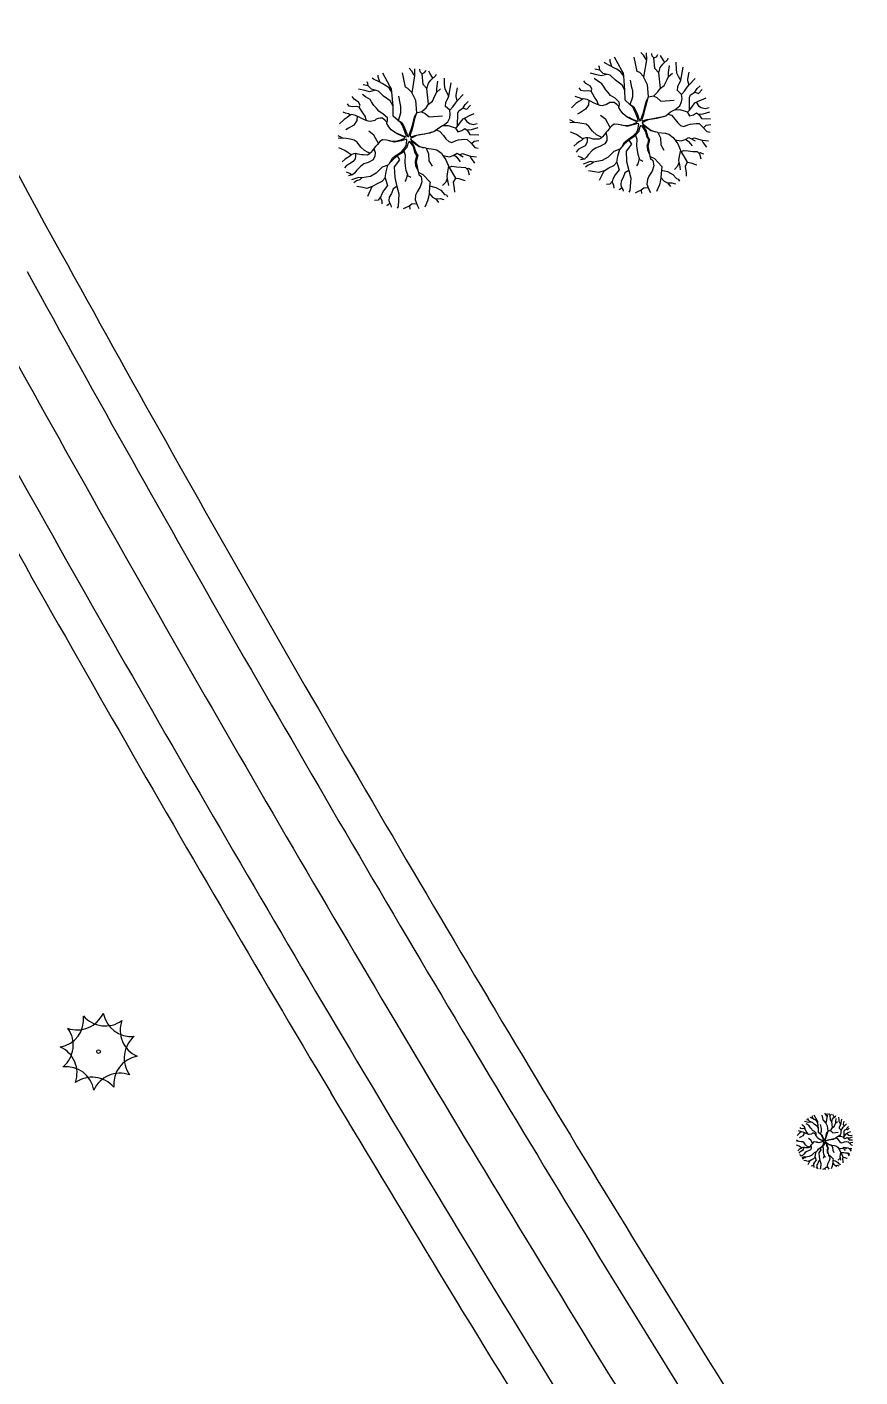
# Model space of a CAD drawing. Extents: x 99089 to 101049, y 99298 to 100905.
# Drawn here: x 99963.1 to 100135.6, y 100378.2 to 100657.6 of the extents above; entities that cross this region are included whole.
import ezdxf

# ---------------------------------------------------------------- set-up
doc = ezdxf.new("R2010")
doc.units = 0
for name, color, linetype in [('Survey Exist Alignments', 7, 'Continuous'), ('Survey Exist Pavement', 7, 'Continuous'), ('Survey Exist Surface', 7, 'Continuous'), ('Survey Exist Trees', 7, 'Continuous')]:
    doc.layers.add(name, color=color, linetype=linetype)

msp = doc.modelspace()

# ---------------------------------------------------------------- linework, layer by layer
at = {"layer": 'Survey Exist Alignments'}
for centre, radius, start, end in [((104614.59, 103172.19), 5322.91, 208.87624, 210.79815), ((104194.04, 102921.52), 4833.33, 210.79815, 212.89409)]:
    msp.add_arc(centre, radius, start, end, dxfattribs=at)
at = {"layer": 'Survey Exist Pavement'}
for centre, radius, start, end in [((104614.59, 103172.19), 5311.91, 208.87624, 210.79815), ((104614.59, 103172.19), 5333.91, 208.87624, 210.79815), ((104194.04, 102921.52), 4822.33, 210.79815, 212.89409), ((104194.04, 102921.52), 4844.33, 210.79815, 211.90852)]:
    msp.add_arc(centre, radius, start, end, dxfattribs=at)
at = {"layer": 'Survey Exist Surface'}
for centre, radius, start, end in [((101820.63, 101631.36), 2113.25, 205.79495, 208.87624), ((104614.59, 103172.19), 5303.91, 208.87624, 210.79815), ((104614.59, 103172.19), 5341.91, 208.87624, 210.79815), ((104194.04, 102921.52), 4814.33, 210.79815, 212.89409), ((104194.04, 102921.52), 4852.33, 210.79815, 211.90852)]:
    msp.add_arc(centre, radius, start, end, dxfattribs=at)
at = {"layer": 'Survey Exist Trees'}
for points in [[(100086.68, 100647.38), (100086.09, 100648.22), (100085.25, 100648.83), (100084.78, 100649.07), (100083.9, 100649.53), (100082.87, 100650.05), (100082.62, 100650.22)], [(100084.23, 100649.36), (100083.86, 100650.42), (100083.86, 100650.89)], [(100086.96, 100642.39), (100086.92, 100644.48), (100086.68, 100647.38), (100086.63, 100648.02), (100086.27, 100648.56), (100084.81, 100651.3)], [(100090.77, 100647.32), (100090.01, 100648.15), (100089.48, 100648.35), (100088.84, 100651.32)], [(100091.33, 100650.83), (100090.81, 100651.72), (100090.25, 100652.3)], [(100091.34, 100652.21), (100091.39, 100650.75), (100090.81, 100647.18), (100091.53, 100645.7), (100091.76, 100643.09), (100092.9, 100643.33), (100093.77, 100644.13), (100094.29, 100644.88), (100093.94, 100648.1), (100093.13, 100648.97), (100092.95, 100651.16), (100092.57, 100651.53), (100092.5, 100652.11)], [(100092.95, 100651.16), (100093.45, 100651.4), (100093.78, 100651.84)], [(100093.93, 100648.1), (100094.25, 100649.2), (100094.77, 100649.85), (100095.8, 100650.83), (100095.92, 100651.1)], [(100095.17, 100650.24), (100094.54, 100651.3), (100094.33, 100651.68)], [(100098.51, 100646.54), (100098.35, 100646.72), (100098.03, 100647.33), (100097.7, 100647.98), (100097.61, 100648.92), (100097.56, 100650.26)], [(100038.69, 100644.11), (100038.09, 100644.95), (100037.25, 100645.56), (100036.79, 100645.79), (100035.9, 100646.26), (100034.88, 100646.77), (100034.62, 100646.95)], [(100036.23, 100646.08), (100035.86, 100647.15), (100035.86, 100647.61)], [(100038.96, 100639.12), (100038.92, 100641.21), (100038.69, 100644.11), (100038.63, 100644.74), (100038.27, 100645.29), (100036.81, 100648.03)], [(100042.78, 100644.05), (100042.01, 100644.87), (100041.48, 100645.08), (100040.85, 100648.05)], [(100043.33, 100647.56), (100042.81, 100648.45), (100042.25, 100649.03)], [(100043.34, 100648.93), (100043.39, 100647.47), (100042.81, 100643.91), (100043.54, 100642.42), (100043.76, 100639.82), (100044.91, 100640.06), (100045.77, 100640.86), (100046.29, 100641.6), (100045.94, 100644.83), (100045.14, 100645.69), (100044.95, 100647.88), (100044.57, 100648.26), (100044.5, 100648.83)], [(100044.95, 100647.88), (100045.45, 100648.12), (100045.78, 100648.56)], [(100045.94, 100644.82), (100046.26, 100645.92), (100046.77, 100646.58), (100047.8, 100647.56), (100047.92, 100647.83)], [(100047.18, 100646.96), (100046.54, 100648.02), (100046.34, 100648.41)], [(100050.51, 100643.27), (100050.36, 100643.45), (100050.03, 100644.05), (100049.71, 100644.71), (100049.61, 100645.64), (100049.56, 100646.99)], [(100083.21, 100647.75), (100082.03, 100647.43), (100081.1, 100647.67), (100079.78, 100648)], [(100086.92, 100644.48), (100086.36, 100645.56), (100084.97, 100646.55), (100083.89, 100647.57), (100082.45, 100647.95), (100081.75, 100648.65), (100080.72, 100648.87)], [(100081.75, 100648.65), (100081.69, 100649.17), (100081.54, 100649.51)], [(100094.29, 100644.89), (100095.09, 100645.46), (100095.65, 100646.72), (100095.98, 100647.33), (100096.77, 100648.03)], [(100095.98, 100647.33), (100095.98, 100648.12), (100096.17, 100649.62)], [(100097.3, 100640.43), (100098.3, 100641.23), (100098.67, 100642.07), (100098.76, 100642.78), (100098.67, 100643.59), (100097.79, 100644.41), (100097.87, 100645.22), (100098.51, 100646.54), (100098.98, 100649.26)], [(100098.67, 100643.59), (100099.28, 100644.29), (100099.84, 100645.09), (100100.26, 100645.6), (100101.45, 100646.9)], [(100100.23, 100645.56), (100099.99, 100646.44), (100099.99, 100646.77), (100100.23, 100648.22)], [(100035.21, 100644.48), (100034.03, 100644.16), (100033.1, 100644.39), (100031.79, 100644.73)], [(100038.92, 100641.21), (100038.36, 100642.29), (100036.97, 100643.27), (100035.9, 100644.3), (100034.45, 100644.67), (100033.75, 100645.37), (100032.72, 100645.59)], [(100033.75, 100645.37), (100033.69, 100645.89), (100033.54, 100646.23)], [(100046.29, 100641.62), (100047.09, 100642.19), (100047.65, 100643.45), (100047.98, 100644.06), (100048.77, 100644.76)], [(100047.98, 100644.06), (100047.98, 100644.85), (100048.17, 100646.34)], [(100049.3, 100637.15), (100050.3, 100637.95), (100050.67, 100638.8), (100050.76, 100639.5), (100050.67, 100640.32), (100049.79, 100641.14), (100049.87, 100641.95), (100050.51, 100643.27), (100050.99, 100645.98)], [(100052.23, 100642.29), (100051.99, 100643.17), (100051.99, 100643.49), (100052.24, 100644.95)], [(100079.93, 100644.25), (100079.41, 100644.36), (100078.52, 100644.31), (100077.87, 100644.45), (100077.47, 100644.96)], [(100081.45, 100641.45), (100081.13, 100642.35), (100080.67, 100643.05), (100079.92, 100644.26), (100080.11, 100644.68), (100079.78, 100645.29), (100078.85, 100645.9), (100078.43, 100646.44)], [(100086.55, 100639.57), (100086.55, 100639.57), (100086.07, 100640.2), (100085.65, 100640.9), (100085.79, 100641.51), (100085.75, 100642.02), (100084.91, 100642.81), (100083.98, 100643.42), (100083.47, 100644.03), (100082.95, 100644.59), (100082.49, 100645.33), (100082.16, 100645.8), (100081.23, 100646.41), (100080.58, 100646.88)], [(100088.05, 100641.5), (100088.55, 100643.09), (100088.55, 100644.35), (100088.37, 100645.05), (100088.09, 100646.54)], [(100100.3, 100640.33), (100100.3, 100642.97), (100100.52, 100643.5), (100101.42, 100644.1), (100101.88, 100644.83), (100102.51, 100645.41)], [(100101.43, 100644.11), (100101.85, 100643.92), (100102.17, 100643.82), (100102.95, 100644.65)], [(100031.93, 100640.98), (100031.41, 100641.08), (100030.52, 100641.04), (100029.87, 100641.18), (100029.47, 100641.69)], [(100033.45, 100638.17), (100033.13, 100639.08), (100032.67, 100639.78), (100031.92, 100640.99), (100032.11, 100641.41), (100031.79, 100642.02), (100030.85, 100642.62), (100030.44, 100643.16)], [(100038.56, 100636.3), (100038.56, 100636.3), (100038.07, 100636.92), (100037.65, 100637.62), (100037.79, 100638.23), (100037.75, 100638.74), (100036.91, 100639.54), (100035.98, 100640.15), (100035.47, 100640.75), (100034.96, 100641.31), (100034.49, 100642.06), (100034.17, 100642.53), (100033.23, 100643.13), (100032.58, 100643.6)], [(100040.05, 100638.22), (100040.55, 100639.82), (100040.55, 100641.08), (100040.37, 100641.78), (100040.09, 100643.27)], [(100050.67, 100640.32), (100051.28, 100641.02), (100051.84, 100641.81), (100052.27, 100642.33), (100053.45, 100643.63)], [(100052.3, 100637.05), (100052.31, 100639.7), (100052.52, 100640.22), (100053.42, 100640.83), (100053.88, 100641.56), (100054.51, 100642.14)], [(100053.43, 100640.83), (100053.85, 100640.64), (100054.17, 100640.55), (100054.95, 100641.38)], [(100085.69, 100641.08), (100085.28, 100641.51), (100084.72, 100641.97), (100084.25, 100641.97), (100083.83, 100641.93), (100083.46, 100641.74), (100083.13, 100641.51), (100082.25, 100641.27), (100081.78, 100641.32), (100081.04, 100641.6), (100080.43, 100641.88), (100079.92, 100642.16), (100079.12, 100642.54), (100078.29, 100642.72), (100077.86, 100642.44), (100077.4, 100642.12), (100076.79, 100641.7), (100075.87, 100640.81)], [(100078.09, 100642.6), (100077.68, 100642.87), (100077.07, 100643.01), (100076.62, 100643.21)], [(100079.46, 100642.38), (100079.4, 100641.46), (100078.79, 100640.53), (100077.72, 100639.88), (100077.12, 100639.56)], [(100087.25, 100639.06), (100087.73, 100638.89), (100088.39, 100638.58), (100089, 100638.31), (100089.53, 100638.09), (100089.66, 100638.1), (100089.71, 100638.24), (100089.51, 100638.79), (100089.14, 100639.77), (100088.8, 100640.57), (100088.59, 100640.95), (100087.97, 100641.5), (100086.96, 100642.39)], [(100087.79, 100641.66), (100088.38, 100641.29), (100088.81, 100641.02), (100089.15, 100640.32), (100089.46, 100639.63), (100089.76, 100638.78), (100089.93, 100638.27), (100090.02, 100638.15), (100090.16, 100638.19), (100090.29, 100638.53), (100090.49, 100639.1), (100090.76, 100639.84), (100090.99, 100640.75), (100091.2, 100641.62), (100091.37, 100642.26), (100091.64, 100642.7)], [(100091.76, 100643.09), (100091.38, 100641.87), (100091.14, 100640.85), (100090.85, 100639.7), (100090.49, 100638.53), (100090.44, 100638.35), (100090.51, 100638.15), (100090.67, 100638.13), (100091.47, 100638.4), (100092.36, 100638.59), (100093.4, 100638.74), (100094.08, 100638.89), (100094.66, 100638.96)], [(100092.8, 100643.31), (100093.57, 100642.95), (100094.39, 100642.23), (100097.15, 100642.45)], [(100094.98, 100639.07), (100095.4, 100639.21), (100096.38, 100640), (100097.17, 100640.42), (100098.34, 100640.47), (100099.6, 100640.05), (100099.97, 100640), (100100.39, 100640.42), (100100.91, 100641.17), (100101.42, 100641.87), (100101.98, 100642.15), (100102.78, 100642.52), (100103.75, 100642.91)], [(100101.68, 100642), (100102.17, 100641.26), (100102.72, 100640.88), (100103.52, 100640.7), (100104.35, 100640.89)], [(100037.69, 100637.8), (100037.28, 100638.23), (100036.72, 100638.7), (100036.26, 100638.7), (100035.84, 100638.65), (100035.46, 100638.47), (100035.14, 100638.23), (100034.25, 100638), (100033.78, 100638.05), (100033.04, 100638.33), (100032.43, 100638.61), (100031.92, 100638.89), (100031.13, 100639.26), (100030.29, 100639.45), (100029.87, 100639.17), (100029.4, 100638.84), (100028.79, 100638.43), (100027.87, 100637.53)], [(100030.09, 100639.32), (100029.68, 100639.59), (100029.07, 100639.73), (100028.62, 100639.94)], [(100031.47, 100639.1), (100031.4, 100638.19), (100030.79, 100637.26), (100029.72, 100636.6), (100029.12, 100636.28)], [(100039.25, 100635.78), (100039.74, 100635.62), (100040.39, 100635.31), (100041, 100635.04), (100041.54, 100634.81), (100041.66, 100634.82), (100041.71, 100634.96), (100041.51, 100635.52), (100041.15, 100636.5), (100040.81, 100637.3), (100040.59, 100637.68), (100039.97, 100638.23), (100038.96, 100639.12)], [(100039.79, 100638.38), (100040.38, 100638.02), (100040.81, 100637.75), (100041.16, 100637.04), (100041.46, 100636.36), (100041.76, 100635.51), (100041.93, 100635), (100042.02, 100634.88), (100042.16, 100634.92), (100042.29, 100635.25), (100042.49, 100635.82), (100042.77, 100636.57), (100043, 100637.48), (100043.2, 100638.35), (100043.38, 100638.98), (100043.64, 100639.43)], [(100043.76, 100639.82), (100043.38, 100638.59), (100043.14, 100637.57), (100042.86, 100636.43), (100042.49, 100635.26), (100042.44, 100635.08), (100042.51, 100634.87), (100042.67, 100634.85), (100043.48, 100635.13), (100044.37, 100635.31), (100045.4, 100635.47), (100046.08, 100635.62), (100046.66, 100635.68)], [(100044.8, 100640.04), (100045.57, 100639.67), (100046.39, 100638.96), (100049.15, 100639.17)], [(100046.98, 100635.79), (100047.4, 100635.94), (100048.38, 100636.73), (100049.17, 100637.15), (100050.34, 100637.19), (100051.6, 100636.77), (100051.97, 100636.73), (100052.39, 100637.15), (100052.91, 100637.89), (100053.42, 100638.59), (100053.98, 100638.87), (100054.78, 100639.24), (100055.75, 100639.64)], [(100053.68, 100638.72), (100054.17, 100637.98), (100054.73, 100637.61), (100055.52, 100637.42), (100056.35, 100637.62)], [(100083.89, 100636.76), (100082.97, 100638.44), (100081.89, 100639.26)], [(100086.16, 100637.29), (100086.99, 100637.21), (100087.73, 100637.28), (100088.56, 100637.49), (100089.31, 100637.8), (100089.38, 100637.94), (100089.29, 100638.04), (100088.08, 100638.58), (100087.42, 100638.93), (100086.55, 100639.57)], [(100094.98, 100639.07), (100094.36, 100638.85), (100093.54, 100638.65), (100092.64, 100638.5), (100091.75, 100638.37), (100091.14, 100638.08), (100090.57, 100637.81), (100090.51, 100637.72), (100090.66, 100637.52), (100091.14, 100637.13), (100092.05, 100636.41), (100092.46, 100636.12), (100093.26, 100635.86)], [(100095.8, 100639.54), (100096.56, 100639.3), (100097.35, 100638.42), (100097.87, 100637.72), (100098.47, 100637.15), (100099.12, 100636.97), (100099.96, 100637.34), (100100.48, 100637.48), (100101.69, 100637.62), (100102.3, 100637.57), (100103.09, 100636.82), (100103.88, 100635.94), (100104.57, 100635.77)], [(100099.81, 100640.02), (100100.34, 100639.16), (100101.13, 100639.39), (100101.79, 100639.81), (100102.25, 100639.48), (100102.81, 100638.6), (100104.68, 100638.54)], [(100102.15, 100639.56), (100102.49, 100639.53), (100103.14, 100639.62), (100104.52, 100640.04)], [(100035.9, 100633.49), (100034.97, 100635.16), (100033.89, 100635.99)], [(100038.16, 100634.02), (100038.99, 100633.94), (100039.74, 100634.01), (100040.56, 100634.22), (100041.31, 100634.53), (100041.38, 100634.66), (100041.29, 100634.77), (100040.08, 100635.31), (100039.42, 100635.66), (100038.56, 100636.3)], [(100046.98, 100635.79), (100046.36, 100635.58), (100045.54, 100635.38), (100044.64, 100635.23), (100043.75, 100635.09), (100043.14, 100634.8), (100042.58, 100634.53), (100042.51, 100634.45), (100042.66, 100634.24), (100043.15, 100633.86), (100044.05, 100633.13), (100044.46, 100632.85), (100045.26, 100632.59)], [(100047.8, 100636.26), (100048.56, 100636.03), (100049.36, 100635.14), (100049.87, 100634.44), (100050.47, 100633.88), (100051.12, 100633.69), (100051.97, 100634.07), (100052.48, 100634.21), (100053.69, 100634.34), (100054.3, 100634.3), (100055.09, 100633.55), (100055.88, 100632.66), (100056.57, 100632.5)], [(100051.82, 100636.75), (100052.34, 100635.89), (100053.14, 100636.12), (100053.79, 100636.54), (100054.26, 100636.21), (100054.81, 100635.32), (100056.68, 100635.26)], [(100054.15, 100636.29), (100054.49, 100636.26), (100055.14, 100636.35), (100056.52, 100636.77)], [(100082.15, 100634.68), (100081.77, 100634.88), (100081.02, 100635.26), (100080.23, 100636), (100079.48, 100636.98), (100078.88, 100637.45), (100078.04, 100637.59), (100077.2, 100637.73), (100075.54, 100637.81)], [(100076.7, 100637.76), (100075.56, 100638.35)], [(100078.27, 100634.37), (100077.66, 100634.79), (100076.91, 100635.31), (100075.67, 100635.82)], [(100084.81, 100637.49), (100084.71, 100637.49), (100084.2, 100637.12), (100083.68, 100636.51), (100083.31, 100636.09), (100083.03, 100635.77), (100082.65, 100635.25), (100082.32, 100634.83), (100082, 100634.56), (100081.62, 100634.32), (100080.78, 100634.37), (100080.36, 100634.37), (100079.71, 100634.56), (100079.25, 100634.65), (100078.83, 100634.6), (100078.36, 100634.46), (100077.98, 100634.09), (100077.56, 100633.86), (100077, 100633.49), (100076.36, 100632.92)], [(100086.27, 100632.72), (100086.78, 100633.66), (100087.37, 100634.14), (100088.03, 100634.61), (100088.72, 100635.1), (100089.37, 100635.8), (100089.61, 100636.25), (100089.81, 100637.36), (100089.75, 100637.53), (100089.58, 100637.57), (100088.6, 100637.29), (100087.58, 100637.07), (100087.16, 100637.03), (100086.29, 100637.27), (100085.54, 100637.41), (100084.81, 100637.49)], [(100092.04, 100631.23), (100091.67, 100632.07), (100091.59, 100632.83), (100091.56, 100633.1), (100091.72, 100633.54), (100091.87, 100634.25), (100091.46, 100634.95), (100091.26, 100635.82), (100090.93, 100636.4), (100090.48, 100637.02), (100090.32, 100637.12), (100090.15, 100637.08), (100090.04, 100636.89), (100089.85, 100636.15), (100089.8, 100635.93), (100089.14, 100635.19), (100088.79, 100634.81), (100087.76, 100634.16), (100086.72, 100633.23), (100085.85, 100632.26)], [(100093.76, 100635.76), (100092.31, 100636.05), (100091.65, 100636.54), (100090.58, 100637.2), (100090.98, 100636.59), (100091.33, 100636.05), (100091.44, 100635.54), (100091.69, 100634.79), (100092.03, 100634.22), (100091.7, 100632.93), (100092.12, 100630.84)], [(100093.76, 100635.76), (100095.31, 100635.57), (100096.01, 100635.42), (100096.93, 100634.73), (100097.26, 100634.24), (100097.86, 100633.36), (100098.56, 100631.76), (100099.84, 100629.57), (100099.38, 100628.71), (100099.61, 100627.39), (100099.65, 100626.68)], [(100093.76, 100635.76), (100094.28, 100634.6), (100094.36, 100633.17), (100095, 100632.06)], [(100103.19, 100636.71), (100103.74, 100637.24), (100104.7, 100637.37)], [(100034.15, 100631.41), (100033.77, 100631.61), (100033.02, 100631.98), (100032.23, 100632.73), (100031.49, 100633.71), (100030.88, 100634.18), (100030.04, 100634.32), (100029.2, 100634.46), (100027.54, 100634.54)], [(100028.7, 100634.48), (100027.56, 100635.07)], [(100036.81, 100634.21), (100036.71, 100634.22), (100036.2, 100633.85), (100035.68, 100633.24), (100035.31, 100632.82), (100035.03, 100632.49), (100034.65, 100631.98), (100034.33, 100631.56), (100034, 100631.28), (100033.63, 100631.05), (100032.79, 100631.1), (100032.37, 100631.1), (100031.71, 100631.28), (100031.25, 100631.38), (100030.83, 100631.33), (100030.36, 100631.19), (100029.99, 100630.82), (100029.57, 100630.58), (100029.01, 100630.21), (100028.36, 100629.64)], [(100038.27, 100629.45), (100038.78, 100630.39), (100039.37, 100630.87), (100040.03, 100631.34), (100040.73, 100631.83), (100041.37, 100632.53), (100041.61, 100632.97), (100041.81, 100634.09), (100041.75, 100634.26), (100041.58, 100634.3), (100040.6, 100634.02), (100039.59, 100633.8), (100039.16, 100633.76), (100038.29, 100633.99), (100037.54, 100634.14), (100036.81, 100634.21)], [(100044.04, 100627.96), (100043.67, 100628.8), (100043.59, 100629.56), (100043.57, 100629.82), (100043.72, 100630.26), (100043.87, 100630.98), (100043.46, 100631.68), (100043.26, 100632.55), (100042.93, 100633.12), (100042.49, 100633.75), (100042.32, 100633.85), (100042.16, 100633.81), (100042.04, 100633.62), (100041.86, 100632.88), (100041.8, 100632.66), (100041.14, 100631.92), (100040.79, 100631.54), (100039.76, 100630.88), (100038.72, 100629.96), (100037.86, 100628.99)], [(100045.76, 100632.49), (100044.31, 100632.77), (100043.65, 100633.27), (100042.58, 100633.93), (100042.98, 100633.31), (100043.33, 100632.77), (100043.45, 100632.26), (100043.7, 100631.51), (100044.03, 100630.95), (100043.7, 100629.66), (100044.12, 100627.57)], [(100055.19, 100633.43), (100055.74, 100633.97), (100056.7, 100634.1)], [(100079.14, 100634.64), (100079.15, 100634.04), (100079.06, 100633.58), (100078.68, 100632.97), (100077.89, 100632.55), (100077.28, 100632.18), (100076.85, 100631.69)], [(100082.98, 100635.71), (100083.21, 100634.83), (100083.16, 100634.09), (100082.79, 100633.39), (100081.76, 100632.83), (100080.87, 100632.5), (100080.17, 100631.99), (100079.42, 100631.2), (100078.91, 100630.59), (100078.54, 100630.22), (100077.72, 100630.06)], [(100087.76, 100634.16), (100088.27, 100633.35), (100087.17, 100631.89), (100087.29, 100629.7), (100087.72, 100627.85), (100088.14, 100626.29), (100087.97, 100623.7), (100087.75, 100623.38)], [(100089.14, 100635.19), (100089.41, 100634.32), (100089.36, 100632.96), (100089.46, 100632.03), (100089.59, 100631.24), (100089.92, 100630.35), (100089.59, 100629.23), (100089.35, 100628.86)], [(100097.26, 100634.24), (100098.6, 100633.98), (100099.4, 100634.26), (100100.19, 100634.73), (100101.45, 100633.98)], [(100099.56, 100634.35), (100100.1, 100633.89), (100100.84, 100632.95)], [(100100.73, 100634.41), (100101.31, 100634.63), (100102.15, 100634.35), (100102.94, 100634.12), (100104.22, 100633.99)], [(100102.84, 100634.15), (100103.17, 100633.56), (100103.81, 100632.69)], [(100030.27, 100631.1), (100029.66, 100631.52), (100028.92, 100632.03), (100027.67, 100632.55)], [(100031.14, 100631.36), (100031.15, 100630.77), (100031.06, 100630.3), (100030.68, 100629.7), (100029.89, 100629.28), (100029.28, 100628.91), (100028.85, 100628.41)], [(100034.98, 100632.43), (100035.21, 100631.56), (100035.16, 100630.81), (100034.79, 100630.11), (100033.76, 100629.55), (100032.87, 100629.23), (100032.17, 100628.72), (100031.43, 100627.92), (100030.91, 100627.32), (100030.54, 100626.94), (100029.72, 100626.79)], [(100039.76, 100630.88), (100040.27, 100630.07), (100039.17, 100628.62), (100039.3, 100626.42), (100039.72, 100624.57), (100040.14, 100623.02), (100039.97, 100620.42), (100039.75, 100620.1)], [(100041.14, 100631.92), (100041.42, 100631.04), (100041.37, 100629.69), (100041.46, 100628.76), (100041.59, 100627.96), (100041.92, 100627.07), (100041.59, 100625.96), (100041.36, 100625.58)], [(100045.76, 100632.49), (100047.32, 100632.3), (100048.01, 100632.14), (100048.93, 100631.45), (100049.26, 100630.97), (100049.86, 100630.08), (100050.56, 100628.49), (100051.84, 100626.3), (100051.38, 100625.43), (100051.61, 100624.11), (100051.65, 100623.41)], [(100045.76, 100632.49), (100046.29, 100631.33), (100046.36, 100629.9), (100047, 100628.79)], [(100049.26, 100630.97), (100050.6, 100630.71), (100051.4, 100630.99), (100052.19, 100631.45), (100053.45, 100630.71)], [(100051.56, 100631.08), (100052.1, 100630.61), (100052.84, 100629.68)], [(100052.73, 100631.13), (100053.31, 100631.36), (100054.15, 100631.08), (100054.94, 100630.84), (100056.22, 100630.71)], [(100054.84, 100630.87), (100055.17, 100630.28), (100055.81, 100629.42)], [(100078.37, 100630.19), (100078.01, 100630.5), (100077.29, 100630.81)], [(100081.67, 100625.84), (100082.62, 100627.8), (100083.59, 100628.39), (100084.65, 100628.93), (100085.26, 100629.6), (100085.48, 100630.86), (100085.85, 100632.26), (100084.66, 100631.81), (100083.46, 100630.63), (100082.23, 100629.93), (100080.45, 100629.62), (100079.77, 100629.7), (100078.29, 100629.2)], [(100089.86, 100630.17), (100090.06, 100630.07), (100090.62, 100629.79)], [(100092.12, 100630.84), (100092.25, 100630.35), (100092.72, 100629.93), (100092.9, 100628.81), (100092.57, 100627.73), (100091.91, 100626.71), (100091.59, 100626.01), (100091.49, 100625.07), (100091.95, 100623.81), (100092.26, 100623.3)], [(100092.14, 100630.76), (100093.09, 100630.34), (100094.58, 100628.71), (100094.48, 100627.97), (100094.38, 100626.4), (100094.33, 100625.87), (100094.09, 100624.88), (100093.48, 100623.53)], [(100098.41, 100632.1), (100098.18, 100630.86), (100098.03, 100629.92), (100098.22, 100629.08), (100098.4, 100628.01)], [(100098.56, 100631.76), (100099.06, 100632.02), (100100.04, 100631.93), (100101.02, 100631.83), (100101.91, 100631.79), (100102.37, 100631.32), (100102.66, 100630.28)], [(100102.14, 100631.55), (100102.52, 100631.6), (100103.12, 100631.32), (100103.17, 100631.22)], [(100030.37, 100626.91), (100030.01, 100627.23), (100029.29, 100627.53)], [(100033.67, 100622.57), (100034.62, 100624.53), (100035.59, 100625.12), (100036.65, 100625.66), (100037.26, 100626.33), (100037.49, 100627.58), (100037.86, 100628.99), (100036.66, 100628.53), (100035.46, 100627.35), (100034.24, 100626.66), (100032.45, 100626.35), (100031.77, 100626.43), (100030.3, 100625.92)], [(100044.12, 100627.57), (100044.25, 100627.07), (100044.72, 100626.65), (100044.9, 100625.53), (100044.57, 100624.46), (100043.92, 100623.43), (100043.59, 100622.73), (100043.49, 100621.8), (100043.96, 100620.54), (100044.26, 100620.02)], [(100044.14, 100627.49), (100045.1, 100627.07), (100046.58, 100625.44), (100046.48, 100624.69), (100046.38, 100623.12), (100046.33, 100622.6), (100046.09, 100621.6), (100045.49, 100620.26)], [(100050.41, 100628.82), (100050.18, 100627.58), (100050.03, 100626.65), (100050.22, 100625.81), (100050.4, 100624.73)], [(100050.56, 100628.49), (100051.07, 100628.75), (100052.05, 100628.65), (100053.02, 100628.56), (100053.91, 100628.51), (100054.38, 100628.04), (100054.66, 100627)], [(100054.14, 100628.28), (100054.52, 100628.32), (100055.12, 100628.04), (100055.17, 100627.95)], [(100080.44, 100629.62), (100080.03, 100629.24), (100079.33, 100629), (100078.78, 100628.56)], [(100082.62, 100627.8), (100081.51, 100627.42), (100080.67, 100627.6), (100079.41, 100627.83)], [(100085.26, 100629.6), (100085.62, 100628.44), (100085.76, 100628.02), (100084.92, 100626.95), (100084.45, 100626.06), (100084.31, 100625.5), (100084.59, 100624.85), (100084.63, 100624.21)], [(100087.72, 100627.85), (100086.93, 100627.36), (100086.6, 100626.39), (100086.13, 100625.64), (100086.08, 100624.94), (100086.17, 100624.52), (100086.5, 100623.96), (100086.56, 100623.58)], [(100094.48, 100627.97), (100095.78, 100627.65), (100096.83, 100627.06), (100097.6, 100626.19), (100097.98, 100626.1), (100098.23, 100625.67)], [(100098.13, 100629.48), (100097.84, 100628.76), (100097.19, 100628.06)], [(100099.84, 100629.57), (100100.55, 100629.45), (100101.58, 100629.13), (100101.85, 100629.06)], [(100032.44, 100626.35), (100032.03, 100625.96), (100031.33, 100625.73), (100030.78, 100625.29)], [(100034.62, 100624.53), (100033.52, 100624.14), (100032.68, 100624.33), (100031.41, 100624.56)], [(100037.26, 100626.33), (100037.62, 100625.17), (100037.76, 100624.75), (100036.92, 100623.67), (100036.45, 100622.79), (100036.31, 100622.23), (100036.59, 100621.57), (100036.63, 100620.94)], [(100039.72, 100624.57), (100038.93, 100624.09), (100038.6, 100623.11), (100038.13, 100622.36), (100038.08, 100621.67), (100038.17, 100621.25), (100038.5, 100620.68), (100038.56, 100620.31)], [(100041.87, 100626.9), (100042.06, 100626.79), (100042.62, 100626.51)], [(100046.48, 100624.69), (100047.78, 100624.38), (100048.83, 100623.78), (100049.61, 100622.92), (100049.98, 100622.82), (100050.23, 100622.4)], [(100050.13, 100626.2), (100049.85, 100625.48), (100049.19, 100624.78)], [(100051.84, 100626.29), (100052.55, 100626.18), (100053.58, 100625.85), (100053.85, 100625.79)], [(100084.35, 100625.68), (100083.84, 100625.03), (100083.11, 100624.94)], [(100094.38, 100626.44), (100095.08, 100625.63), (100095.74, 100625.3), (100096.67, 100625.35), (100097.44, 100625.11)], [(100095.77, 100625.31), (100096.35, 100624.54)], [(100036.35, 100622.4), (100035.84, 100621.76), (100035.11, 100621.66)], [(100046.38, 100623.16), (100047.09, 100622.36), (100047.74, 100622.03), (100048.67, 100622.08), (100049.44, 100621.84)], [(100047.77, 100622.03), (100048.35, 100621.26)], [(100086.27, 100624.34), (100085.94, 100624.01), (100085.66, 100623.84)], [(100091.79, 100624.26), (100090.84, 100624.19), (100090.27, 100623.77), (100089.53, 100623.44), (100089.03, 100623.18)], [(100090.33, 100623.81), (100090.37, 100623.14)], [(100038.28, 100621.07), (100037.94, 100620.73), (100037.66, 100620.57)], [(100043.79, 100620.99), (100042.84, 100620.91), (100042.28, 100620.49), (100041.53, 100620.17), (100041.03, 100619.91)], [(100042.34, 100620.54), (100042.37, 100619.87)], [(100126.9, 100430.8), (100126.66, 100431.14), (100126.32, 100431.38), (100126.14, 100431.47), (100125.78, 100431.66), (100125.37, 100431.87), (100125.27, 100431.94)], [(100125.91, 100431.59), (100125.77, 100432.02), (100125.77, 100432.2)], [(100127.01, 100428.8), (100126.99, 100429.64), (100126.9, 100430.8), (100126.88, 100431.05), (100126.73, 100431.27), (100126.15, 100432.37)], [(100128.53, 100430.77), (100128.23, 100431.11), (100128.02, 100431.19), (100127.76, 100432.38)], [(100128.75, 100432.18), (100128.55, 100432.54), (100128.32, 100432.77)], [(100128.76, 100432.73), (100128.78, 100432.15), (100128.55, 100430.72), (100128.84, 100430.13), (100128.93, 100429.08), (100129.38, 100429.18), (100129.73, 100429.5), (100129.94, 100429.8), (100129.8, 100431.09), (100129.48, 100431.43), (100129.4, 100432.31), (100129.25, 100432.46), (100129.22, 100432.69)], [(100129.4, 100432.31), (100129.6, 100432.41), (100129.74, 100432.58)], [(100129.8, 100431.09), (100129.92, 100431.53), (100130.13, 100431.79), (100130.54, 100432.18), (100130.59, 100432.29)], [(100130.29, 100431.94), (100130.04, 100432.37), (100129.96, 100432.52)], [(100131.63, 100430.46), (100131.56, 100430.54), (100131.43, 100430.78), (100131.3, 100431.04), (100131.27, 100431.41), (100131.25, 100431.95)], [(100123.46, 100428.89), (100123.29, 100428.99), (100123.05, 100429.05), (100122.87, 100429.13)], [(100124.19, 100429.55), (100123.99, 100429.59), (100123.63, 100429.57), (100123.37, 100429.63), (100123.21, 100429.83)], [(100124.8, 100428.43), (100124.67, 100428.79), (100124.49, 100429.07), (100124.19, 100429.55), (100124.27, 100429.72), (100124.14, 100429.96), (100123.76, 100430.21), (100123.6, 100430.42)], [(100125.51, 100430.95), (100125.03, 100430.82), (100124.66, 100430.91), (100124.14, 100431.05)], [(100126.84, 100427.68), (100126.84, 100427.68), (100126.65, 100427.93), (100126.48, 100428.21), (100126.54, 100428.45), (100126.52, 100428.65), (100126.19, 100428.97), (100125.81, 100429.22), (100125.61, 100429.46), (100125.4, 100429.68), (100125.22, 100429.98), (100125.09, 100430.17), (100124.72, 100430.41), (100124.46, 100430.6)], [(100126.99, 100429.64), (100126.77, 100430.07), (100126.21, 100430.47), (100125.78, 100430.88), (100125.2, 100431.03), (100124.92, 100431.31), (100124.51, 100431.39)], [(100124.92, 100431.31), (100124.9, 100431.51), (100124.84, 100431.65)], [(100127.44, 100428.45), (100127.64, 100429.08), (100127.64, 100429.59), (100127.57, 100429.87), (100127.46, 100430.46)], [(100128.93, 100429.08), (100128.78, 100428.59), (100128.68, 100428.19), (100128.56, 100427.73), (100128.42, 100427.26), (100128.4, 100427.19), (100128.43, 100427.11), (100128.49, 100427.1), (100128.81, 100427.21), (100129.17, 100427.28), (100129.58, 100427.34), (100129.86, 100427.4), (100130.09, 100427.43)], [(100129.34, 100429.17), (100129.65, 100429.03), (100129.98, 100428.74), (100131.08, 100428.83)], [(100129.94, 100429.8), (100130.26, 100430.03), (100130.48, 100430.54), (100130.61, 100430.78), (100130.93, 100431.06)], [(100130.21, 100427.47), (100130.38, 100427.53), (100130.77, 100427.85), (100131.09, 100428.02), (100131.56, 100428.03), (100132.06, 100427.87), (100132.21, 100427.85), (100132.38, 100428.02), (100132.59, 100428.31), (100132.79, 100428.59), (100133.02, 100428.71), (100133.33, 100428.85), (100133.72, 100429.01)], [(100130.61, 100430.78), (100130.61, 100431.1), (100130.69, 100431.69)], [(100131.14, 100428.02), (100131.54, 100428.34), (100131.69, 100428.68), (100131.73, 100428.96), (100131.69, 100429.28), (100131.34, 100429.61), (100131.37, 100429.94), (100131.63, 100430.46), (100131.82, 100431.55)], [(100131.69, 100429.29), (100131.94, 100429.56), (100132.16, 100429.88), (100132.33, 100430.09), (100132.8, 100430.61)], [(100132.32, 100430.07), (100132.22, 100430.42), (100132.22, 100430.55), (100132.32, 100431.14)], [(100132.34, 100427.98), (100132.34, 100429.03), (100132.43, 100429.25), (100132.79, 100429.49), (100132.98, 100429.78), (100133.23, 100430.01)], [(100132.79, 100429.49), (100132.96, 100429.41), (100133.09, 100429.38), (100133.4, 100429.71)], [(100125.08, 100425.72), (100124.93, 100425.8), (100124.63, 100425.95), (100124.31, 100426.25), (100124.02, 100426.64), (100123.77, 100426.83), (100123.44, 100426.88), (100123.1, 100426.94), (100122.44, 100426.97)], [(100122.9, 100426.95), (100122.45, 100427.19)], [(100126.5, 100428.28), (100126.33, 100428.45), (100126.11, 100428.64), (100125.92, 100428.64), (100125.76, 100428.62), (100125.61, 100428.54), (100125.48, 100428.45), (100125.12, 100428.36), (100124.94, 100428.38), (100124.64, 100428.49), (100124.39, 100428.6), (100124.19, 100428.71), (100123.87, 100428.86), (100123.54, 100428.94), (100123.37, 100428.83), (100123.18, 100428.69), (100122.94, 100428.53), (100122.57, 100428.17)], [(100126.15, 100426.84), (100126.11, 100426.84), (100125.9, 100426.7), (100125.7, 100426.45), (100125.55, 100426.28), (100125.43, 100426.15), (100125.28, 100425.95), (100125.15, 100425.78), (100125.02, 100425.67), (100124.87, 100425.58), (100124.54, 100425.6), (100124.37, 100425.6), (100124.11, 100425.67), (100123.92, 100425.71), (100123.75, 100425.69), (100123.57, 100425.63), (100123.42, 100425.48), (100123.25, 100425.39), (100123.02, 100425.24), (100122.77, 100425.01)], [(100124.01, 100428.8), (100123.98, 100428.43), (100123.74, 100428.06), (100123.31, 100427.8), (100123.07, 100427.67)], [(100125.78, 100426.55), (100125.41, 100427.22), (100124.98, 100427.55)], [(100126.73, 100424.94), (100126.93, 100425.31), (100127.17, 100425.5), (100127.43, 100425.69), (100127.71, 100425.89), (100127.97, 100426.17), (100128.07, 100426.35), (100128.15, 100426.79), (100128.12, 100426.86), (100128.06, 100426.87), (100127.66, 100426.76), (100127.26, 100426.68), (100127.09, 100426.66), (100126.74, 100426.75), (100126.44, 100426.81), (100126.15, 100426.84)], [(100129.04, 100424.34), (100128.89, 100424.68), (100128.86, 100424.98), (100128.85, 100425.09), (100128.91, 100425.26), (100128.97, 100425.55), (100128.81, 100425.83), (100128.73, 100426.18), (100128.59, 100426.41), (100128.42, 100426.66), (100128.35, 100426.7), (100128.28, 100426.68), (100128.24, 100426.6), (100128.16, 100426.31), (100128.14, 100426.22), (100127.88, 100425.92), (100127.74, 100425.77), (100127.33, 100425.51), (100126.91, 100425.14), (100126.56, 100424.75)], [(100126.69, 100426.76), (100127.02, 100426.73), (100127.32, 100426.76), (100127.65, 100426.84), (100127.95, 100426.97), (100127.98, 100427.02), (100127.94, 100427.06), (100127.46, 100427.28), (100127.19, 100427.42), (100126.84, 100427.68)], [(100127.12, 100427.47), (100127.32, 100427.4), (100127.58, 100427.28), (100127.82, 100427.17), (100128.04, 100427.08), (100128.09, 100427.09), (100128.11, 100427.14), (100128.03, 100427.36), (100127.88, 100427.76), (100127.74, 100428.08), (100127.66, 100428.23), (100127.41, 100428.45), (100127.01, 100428.8)], [(100127.34, 100428.51), (100127.58, 100428.36), (100127.75, 100428.26), (100127.88, 100427.97), (100128.01, 100427.7), (100128.13, 100427.36), (100128.2, 100427.15), (100128.23, 100427.11), (100128.29, 100427.12), (100128.34, 100427.26), (100128.42, 100427.49), (100128.53, 100427.78), (100128.62, 100428.15), (100128.7, 100428.5), (100128.77, 100428.75), (100128.88, 100428.93)], [(100130.21, 100427.47), (100129.97, 100427.39), (100129.64, 100427.31), (100129.28, 100427.25), (100128.92, 100427.19), (100128.68, 100427.08), (100128.45, 100426.97), (100128.43, 100426.94), (100128.49, 100426.85), (100128.68, 100426.7), (100129.04, 100426.41), (100129.21, 100426.3), (100129.53, 100426.19)], [(100129.73, 100426.15), (100129.15, 100426.27), (100128.88, 100426.46), (100128.45, 100426.73), (100128.61, 100426.48), (100128.75, 100426.27), (100128.8, 100426.06), (100128.9, 100425.76), (100129.03, 100425.54), (100128.9, 100425.02), (100129.07, 100424.18)], [(100130.54, 100427.66), (100130.85, 100427.57), (100131.16, 100427.21), (100131.37, 100426.93), (100131.61, 100426.71), (100131.87, 100426.63), (100132.21, 100426.78), (100132.41, 100426.84), (100132.9, 100426.89), (100133.14, 100426.88), (100133.46, 100426.58), (100133.77, 100426.22), (100134.05, 100426.16)], [(100132.15, 100427.86), (100132.36, 100427.51), (100132.68, 100427.6), (100132.94, 100427.77), (100133.12, 100427.64), (100133.35, 100427.29), (100134.09, 100427.26)], [(100132.9, 100428.65), (100133.09, 100428.35), (100133.31, 100428.2), (100133.63, 100428.13), (100133.96, 100428.21)], [(100133.08, 100427.67), (100133.22, 100427.66), (100133.48, 100427.7), (100134.03, 100427.86)], [(100133.5, 100426.53), (100133.72, 100426.74), (100134.1, 100426.8)], [(100123.53, 100425.6), (100123.29, 100425.76), (100122.99, 100425.97), (100122.49, 100426.18)], [(100123.88, 100425.7), (100123.88, 100425.46), (100123.85, 100425.28), (100123.7, 100425.04), (100123.38, 100424.87), (100123.14, 100424.72), (100122.96, 100424.52)], [(100123.57, 100423.92), (100123.43, 100424.05), (100123.14, 100424.17)], [(100125.42, 100426.13), (100125.51, 100425.78), (100125.49, 100425.48), (100125.34, 100425.2), (100124.93, 100424.98), (100124.57, 100424.85), (100124.29, 100424.64), (100123.99, 100424.33), (100123.79, 100424.08), (100123.64, 100423.93), (100123.31, 100423.87)], [(100124.89, 100422.18), (100125.27, 100422.97), (100125.66, 100423.2), (100126.08, 100423.42), (100126.33, 100423.69), (100126.42, 100424.19), (100126.56, 100424.75), (100126.09, 100424.57), (100125.61, 100424.1), (100125.12, 100423.82), (100124.4, 100423.7), (100124.13, 100423.73), (100123.54, 100423.53)], [(100124.4, 100423.7), (100124.23, 100423.54), (100123.95, 100423.45), (100123.73, 100423.27)], [(100126.33, 100423.69), (100126.47, 100423.22), (100126.53, 100423.05), (100126.19, 100422.63), (100126, 100422.27), (100125.95, 100422.05), (100126.06, 100421.79), (100126.08, 100421.53)], [(100127.33, 100425.51), (100127.53, 100425.19), (100127.09, 100424.6), (100127.14, 100423.73), (100127.31, 100422.99), (100127.48, 100422.36), (100127.41, 100421.33), (100127.32, 100421.2)], [(100127.88, 100425.92), (100127.99, 100425.57), (100127.97, 100425.03), (100128.01, 100424.66), (100128.06, 100424.34), (100128.19, 100423.99), (100128.06, 100423.54), (100127.96, 100423.39)], [(100128.17, 100423.92), (100128.25, 100423.87), (100128.47, 100423.76)], [(100129.07, 100424.18), (100129.12, 100423.99), (100129.31, 100423.82), (100129.38, 100423.37), (100129.25, 100422.94), (100128.99, 100422.53), (100128.86, 100422.25), (100128.82, 100421.88), (100129, 100421.37), (100129.13, 100421.17)], [(100129.08, 100424.15), (100129.46, 100423.98), (100130.05, 100423.33), (100130.02, 100423.03), (100129.97, 100422.41), (100129.95, 100422.2), (100129.86, 100421.8), (100129.62, 100421.26)], [(100129.73, 100426.15), (100130.35, 100426.08), (100130.63, 100426.01), (100130.99, 100425.74), (100131.13, 100425.54), (100131.37, 100425.19), (100131.65, 100424.55), (100132.16, 100423.68), (100131.98, 100423.33), (100132.07, 100422.8), (100132.08, 100422.52)], [(100129.73, 100426.15), (100129.94, 100425.69), (100129.97, 100425.12), (100130.22, 100424.67)], [(100131.48, 100423.64), (100131.36, 100423.35), (100131.1, 100423.07)], [(100131.13, 100425.54), (100131.66, 100425.44), (100131.98, 100425.55), (100132.3, 100425.74), (100132.8, 100425.44)], [(100131.59, 100424.69), (100131.49, 100424.19), (100131.44, 100423.82), (100131.51, 100423.48), (100131.58, 100423.05)], [(100131.65, 100424.55), (100131.85, 100424.66), (100132.24, 100424.62), (100132.63, 100424.58), (100132.99, 100424.56), (100133.17, 100424.37), (100133.29, 100423.96)], [(100132.05, 100425.59), (100132.26, 100425.4), (100132.56, 100425.03)], [(100132.16, 100423.67), (100132.44, 100423.63), (100132.85, 100423.5), (100132.96, 100423.47)], [(100132.51, 100425.61), (100132.75, 100425.7), (100133.08, 100425.59), (100133.4, 100425.49), (100133.91, 100425.44)], [(100133.08, 100424.47), (100133.23, 100424.49), (100133.47, 100424.37), (100133.49, 100424.34)], [(100133.36, 100425.51), (100133.49, 100425.27), (100133.75, 100424.92)], [(100125.27, 100422.97), (100124.83, 100422.81), (100124.49, 100422.89), (100123.99, 100422.98)], [(100125.96, 100422.12), (100125.76, 100421.86), (100125.47, 100421.82)], [(100126.73, 100421.58), (100126.6, 100421.45), (100126.49, 100421.38)], [(100127.31, 100422.99), (100126.99, 100422.79), (100126.86, 100422.4), (100126.67, 100422.1), (100126.65, 100421.82), (100126.69, 100421.65), (100126.82, 100421.43), (100126.85, 100421.28)], [(100128.94, 100421.55), (100128.56, 100421.52), (100128.33, 100421.35), (100128.03, 100421.22), (100127.83, 100421.12)], [(100128.36, 100421.37), (100128.37, 100421.1)], [(100129.98, 100422.42), (100130.26, 100422.1), (100130.52, 100421.97), (100130.89, 100421.99), (100131.2, 100421.89)], [(100130.02, 100423.03), (100130.53, 100422.91), (100130.95, 100422.67), (100131.26, 100422.32), (100131.41, 100422.29), (100131.51, 100422.11)], [(100130.53, 100421.97), (100130.76, 100421.66)]]:
    msp.add_lwpolyline(points, dxfattribs=at)
msp.add_circle((99977.96, 100445.54), 0.375, dxfattribs=at)
for centre, radius, start, end in [((99968.98, 100452.26), 5.9, 280.2067, 5.9716), ((99973.54, 100455.91), 5.9, 250.2113, 335.9762), ((99979.32, 100456.73), 5.9, 220.2113, 305.9762), ((99984.73, 100454.55), 5.9, 190.2113, 275.9762), ((99988.33, 100449.96), 5.9, 160.2113, 245.9762), ((99966.82, 100446.87), 5.9, 310.2067, 35.9716), ((99989.16, 100444.18), 5.91, 130.2511, 215.9272), ((99967.59, 100441.12), 5.9, 340.2113, 65.9762), ((99986.98, 100438.76), 5.91, 100.2511, 185.9272), ((99971.19, 100436.52), 5.9, 10.2113, 95.9762), ((99976.6, 100434.34), 5.9, 40.2113, 125.9762), ((99982.38, 100435.17), 5.9, 70.2113, 155.9762)]:
    msp.add_arc(centre, radius, start, end, dxfattribs=at)

doc.saveas('drawing.dxf')
